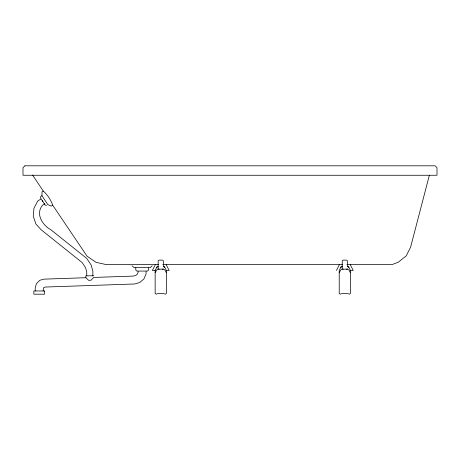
<?xml version="1.0" encoding="UTF-8"?>
<svg xmlns="http://www.w3.org/2000/svg" width="460" height="460" viewBox="0 0 460 460"><rect width="100%" height="100%" fill="white"/><g stroke="black" fill="none" stroke-linecap="round" stroke-linejoin="round"><path stroke-width="0.69" d="M52.676 205.16L51.296 206.063L47.788 204.585L41.963 195.684L42.015 191.877L43.257 191.061C47.478 194.735 50.905 199.853 52.676 205.16L87.038 256.157L95.979 262.309L106.381 264.632L158.7 264.632M429.375 175.202L410.579 247.273L406.163 255.95L398.113 262.309L391.909 264.632L346.863 264.632M159.102 269.175L158.159 268.927L158.159 260.728L159.102 260.107L162.414 260.107L163.357 260.728L163.357 266.495L164.375 266.495L166.365 270.474L166.365 293.451L165.468 294.193L163.915 293.641L157.602 293.641L156.049 294.193L155.146 293.451L155.146 270.474L157.142 266.495L158.159 266.495L156.716 267.34M155.336 264.632L152.352 270.474L155.146 270.474M336.421 270.474L339.405 264.632M155.146 272.74L156.716 269.934L158.159 269.175L163.357 269.175L164.801 269.934L166.365 272.74M339.221 272.74L340.785 269.934L342.228 269.175L347.426 269.175L348.87 269.934L350.434 272.74M152.197 265.771L150.207 267.662L148.672 267.662M41.963 195.684L40.71 196.506L40.468 197.857L40.917 198.547M42.314 200.681L42.832 201.474M44.194 203.556L44.522 204.021L42.429 205.281C35.196 214.297 42.688 225.302 51.209 230.017L86.721 258.405L91.235 265.173L92.857 271.227L92.857 275.816M340.785 267.34L342.228 266.495L341.211 266.495L339.221 270.474L339.221 293.451L340.118 294.193L341.671 293.641L347.984 293.641L349.537 294.193L350.434 293.451L350.434 270.474L348.444 266.495L347.426 266.495L347.426 260.728L346.483 260.107L343.171 260.107L342.228 260.728L342.228 268.927L343.171 269.175M162.414 269.175L163.357 268.927M346.483 269.175L347.426 268.927M43.16 290.967L43.476 287.845L45.172 287.046L134.705 283.981L139.639 282.555L143.882 278.996L146.067 273.93L146.067 271.066L138.132 271.066L138.132 272.291L137.339 274.125L135.826 275.402L133.446 276.086L93.736 277.443L91.022 280.238L88.59 280.318L85.87 277.714L43.999 279.145L39.836 280.261L36.357 283.734L35.224 287.966L35.224 290.967M162.771 264.632L342.792 264.632M135.637 267.662L134.096 267.662L132.106 265.771M166.365 270.474L169.165 270.474L166.181 264.632M350.434 270.474L353.234 270.474L350.25 264.632M137.816 271.066L136.792 271.066L135.798 270.118L135.798 267.662L148.511 267.662L148.511 270.118L147.516 271.066L146.487 271.066M93.736 275.816L85.87 275.816L85.87 277.714M46.535 205.401L45.201 205.091L44.746 204.395M347.426 266.495L348.87 267.34M163.357 266.495L164.801 267.34M32.585 175.082L43.257 191.061M44.505 204.027L41.158 198.915L37.829 200.916L33.942 208.242L33.287 216.286L35.868 223.934L41.009 229.655L82.168 262.579L85.594 267.726L86.75 272.032L86.75 275.816M24.909 165.807L23 167.699L23 175.266L437 175.266L437 167.699L435.108 165.807L24.909 165.807M44.539 290.967L33.844 290.967L33.844 294.193L44.539 294.193L44.539 290.967"/></g></svg>
